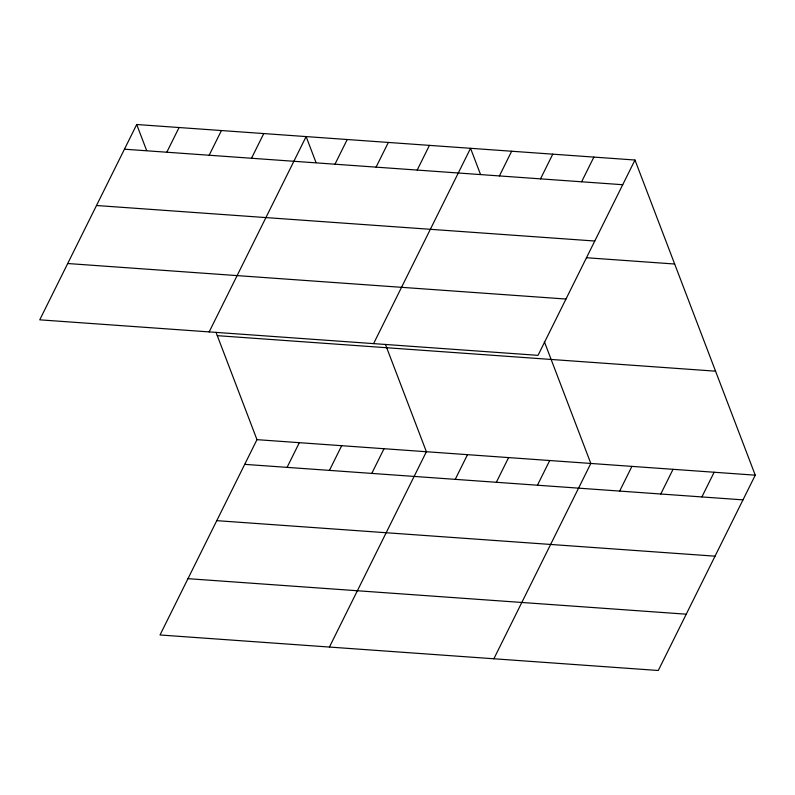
<?xml version="1.0" encoding="UTF-8"?>
<svg xmlns="http://www.w3.org/2000/svg" width="795" height="795" viewBox="0 0 795 795"><rect width="100%" height="100%" fill="white"/><g stroke="black" fill="none" stroke-linecap="round" stroke-linejoin="round"><path stroke-width="1.19" d="M136.71 124.507L39.75 319.828L538.026 355.345L634.976 160.024L136.71 124.507L146.628 150.503M166.801 152.223L179.064 127.528M209.155 155.244L221.417 130.549M251.508 158.265L263.771 133.56M209.165 331.903L306.125 136.581L316.042 162.587M334.973 164.207L347.226 139.513M376.075 167.139L388.338 142.444M216.011 332.31L256.974 439.655L160.024 634.976L658.29 670.493L755.25 475.172L634.976 160.024M417.186 170.07L429.439 145.376M287.075 467.371L299.327 442.676M373.59 343.629L470.551 148.307L480.468 174.304M329.428 470.392L341.681 445.687M499.399 175.934L511.662 151.239M371.782 473.403L384.035 448.708M540.511 178.865L552.764 154.16M329.428 647.051L426.388 451.729L385.426 344.384M581.612 181.787L593.875 157.092M455.237 479.355L467.5 454.661M496.348 482.287L508.601 457.592M537.45 485.218L549.713 460.524M493.864 658.767L590.824 463.455L544.317 341.592M619.673 491.081L631.926 466.377M660.774 494.003L673.037 469.308M701.886 496.935L714.139 472.24M124.447 149.202L622.723 184.718M96.503 205.508L594.769 241.024M586.412 257.729L674.667 264.019M67.704 263.523L565.97 299.039M217.293 335.659L715.56 371.176M256.974 439.655L755.25 475.172M244.721 464.35L742.987 499.866M216.767 520.655L715.043 556.172M187.968 578.671L686.244 614.187"/></g></svg>
